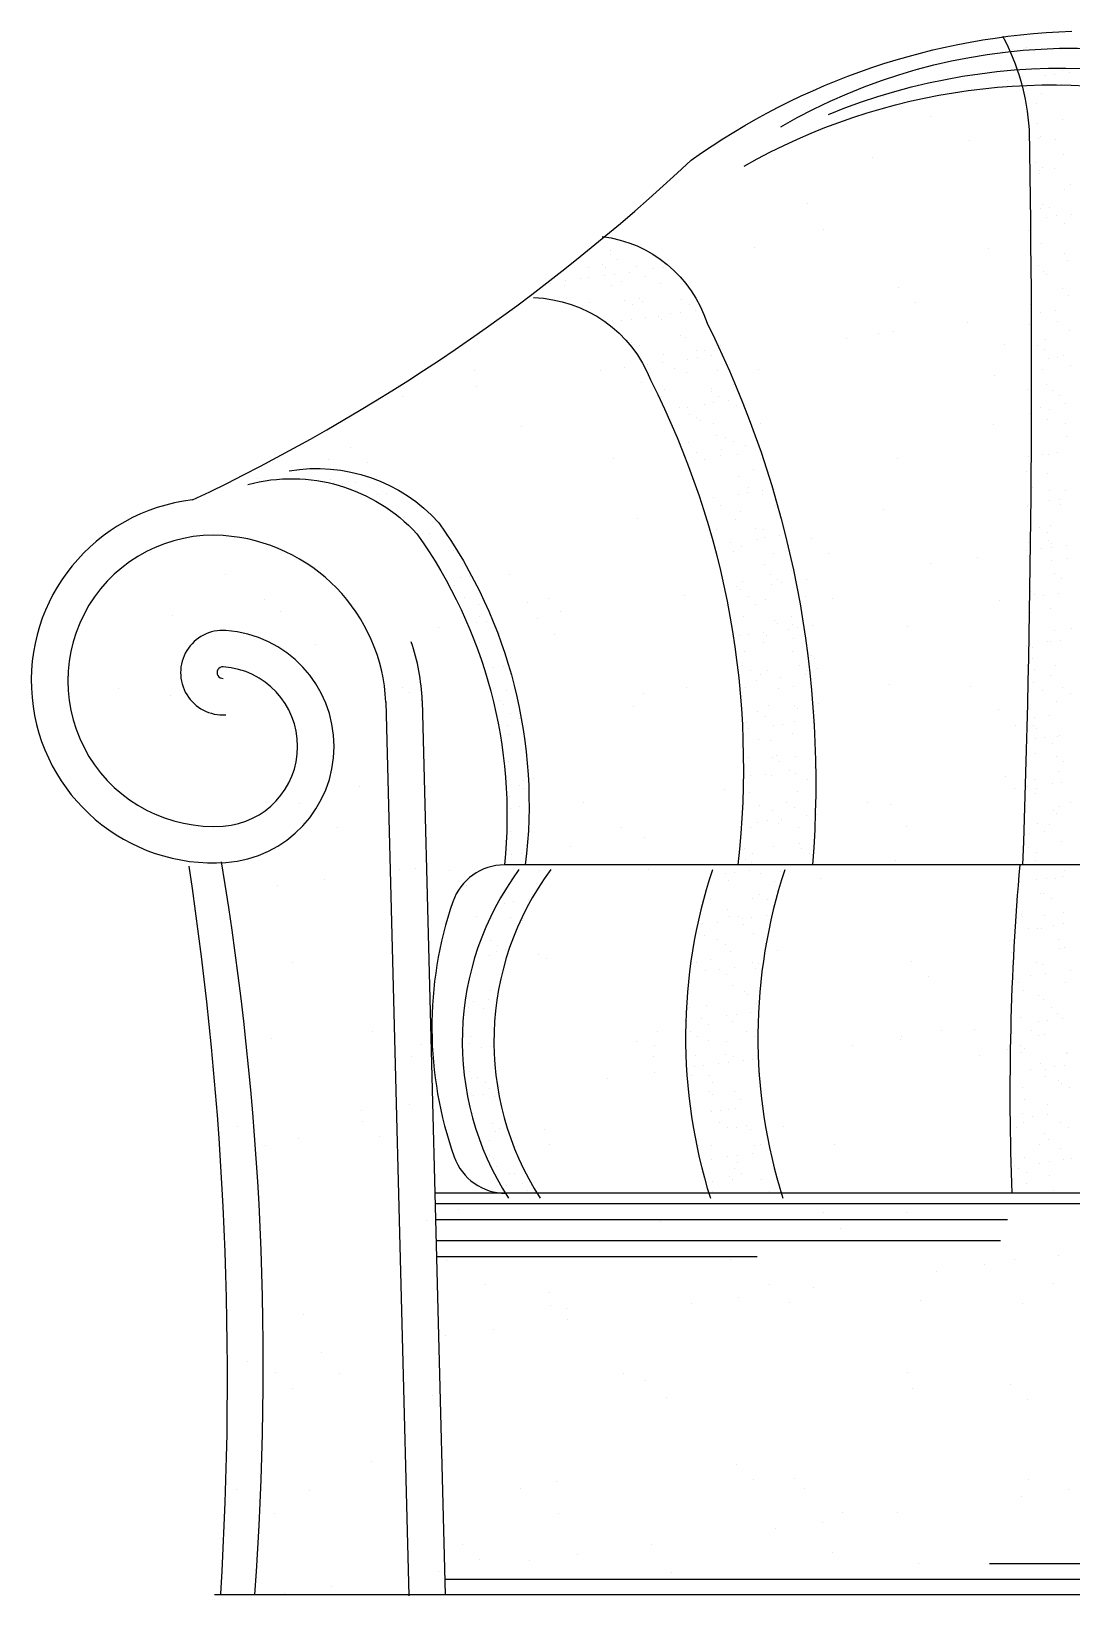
# Model space of a CAD drawing. Header units: inches. Extents: x 11 to 53.5, y 7.4 to 32.2.
# Drawn here: x 16.338 to 16.908, y 12.136 to 12.994 of the extents above; entities that cross this region are included whole.
import ezdxf

# ---------------------------------------------------------------- set-up
doc = ezdxf.new("R2010")
doc.units = ezdxf.units.IN
doc.header["$MEASUREMENT"] = 0
for name, color, linetype in [('02', 2, 'Continuous'), ('1', 1, 'Continuous'), ('4', 4, 'Continuous')]:
    doc.layers.add(name, color=color, linetype=linetype)

msp = doc.modelspace()

# ---------------------------------------------------------------- linework, layer by layer
at = {"layer": '02'}
for p, q in [((16.53227, 12.6263), (16.54488, 12.13634)), ((16.95375, 12.35106), (16.55921, 12.35106)), ((16.87304, 12.34236), (16.55959, 12.34236)), ((16.86919, 12.33076), (16.55989, 12.33076)), ((16.73572, 12.32206), (16.56011, 12.32206)), ((17.25189, 12.15389), (16.86305, 12.15389)), ((17.25166, 12.1452), (16.56466, 12.1452))]:
    msp.add_line(p, q, dxfattribs=at)
for points in [[(16.87029, 12.99104, -0.107675), (16.88478, 12.93995, -0.013302), (16.88125, 12.53686, 28.934268)], [(16.74875, 12.94137, -0.257761), (17.0558, 12.94819, -0.039015), (17.13768, 12.8906, 0.098539), (17.39085, 12.72282)], [(16.77481, 12.94811, -0.229693), (17.06871, 12.93022, -0.064087), (17.14629, 12.8663, 0.08437), (17.3462, 12.71703, -0.924929)], [(16.72856, 12.91979, -0.192562), (16.98069, 12.95408, -0.125958), (17.09855, 12.89444, -0.0076), (17.17552, 12.81799, 0.043694), (17.31934, 12.7051, 0.227242)], [(16.65083, 12.88122, -0.293051), (16.70832, 12.83372, -0.136856), (16.76608, 12.53686)], [(16.61329, 12.84771, -0.302102), (16.67742, 12.8023, -0.147435), (16.72516, 12.53686, -19.882558)], [(16.47926, 12.7528, -0.257159), (16.5613, 12.72438, -0.187954), (16.60872, 12.53686, -14.510386)], [(16.4566, 12.74536, -0.279129), (16.54922, 12.71835, -0.182059), (16.59733, 12.53686, -14.510386)], [(16.53228, 12.62595, 0.382031), (16.44319, 12.71732, 1.070619), (16.44319, 12.55814, 0.934039), (16.44319, 12.64539, 1.070619), (16.44319, 12.63906, 1.070619)], [(16.44206, 12.53847, -0.060008), (16.46029, 12.13701, -26.839465)]]:
    msp.add_lwpolyline(points, format="xyb", dxfattribs=at)
for centre, radius, start, end in [((18.3194, 12.41212), 1.44511, 175.04816, 182.1915), ((16.73226, 12.44009), 0.1581, 143.45021, 212.89016), ((16.74962, 12.44009), 0.1581, 143.45021, 212.89016), ((16.98967, 12.44248), 0.29314, 161.75937, 197.51935), ((17.02934, 12.44248), 0.29314, 161.75937, 197.51935)]:
    msp.add_arc(centre, radius, start, end, dxfattribs=at)
at = {"layer": '1'}
for p, q in [((16.88782, 12.99273), (16.88782, 12.99273)), ((16.87041, 12.98284), (16.87041, 12.98284)), ((16.87576, 12.98348), (16.87576, 12.98348)), ((16.88328, 12.98473), (16.88328, 12.98473)), ((16.90193, 12.98382), (16.90193, 12.98382)), ((16.88845, 12.97347), (16.88845, 12.97347)), ((16.9031, 12.9721), (16.9031, 12.9721)), ((16.85918, 12.97076), (16.85918, 12.97076)), ((16.87297, 12.96663), (16.87297, 12.96663)), ((16.88021, 12.96759), (16.88021, 12.96759)), ((16.89379, 12.96937), (16.89379, 12.96937)), ((16.89899, 12.97006), (16.89899, 12.97006)), ((16.90256, 12.96455), (16.90256, 12.96455)), ((16.90712, 12.97113), (16.90712, 12.97113)), ((16.80505, 12.95769), (16.80505, 12.95769)), ((16.89136, 12.95969), (16.89136, 12.95969)), ((16.7644, 12.95234), (16.7644, 12.95234)), ((16.83084, 12.94701), (16.83084, 12.94701)), ((16.88908, 12.9542), (16.88908, 12.9542)), ((16.88943, 12.94291), (16.88943, 12.94291)), ((16.90319, 12.94528), (16.90319, 12.94528)), ((16.85192, 12.93357), (16.85192, 12.93357)), ((16.88971, 12.93493), (16.88971, 12.93493)), ((16.89127, 12.93617), (16.89127, 12.93617)), ((16.89944, 12.93465), (16.89944, 12.93465)), ((16.79888, 12.92449), (16.79888, 12.92449)), ((16.88812, 12.92196), (16.88812, 12.92196)), ((16.90382, 12.92601), (16.90382, 12.92601)), ((16.88531, 12.91648), (16.88531, 12.91648)), ((16.89034, 12.91566), (16.89034, 12.91566)), ((16.89052, 12.91716), (16.89052, 12.91716)), ((16.89233, 12.91928), (16.89233, 12.91928)), ((16.89865, 12.91823), (16.89865, 12.91823)), ((16.90445, 12.90674), (16.90445, 12.90674)), ((16.90751, 12.90961), (16.90751, 12.90961)), ((16.7636, 12.8991), (16.7636, 12.8991)), ((16.89097, 12.89639), (16.89097, 12.89639)), ((16.89224, 12.89895), (16.89224, 12.89895)), ((16.89619, 12.89692), (16.89619, 12.89692)), ((16.89453, 12.8918), (16.89453, 12.8918)), ((16.89974, 12.89248), (16.89974, 12.89248)), ((16.90404, 12.88814), (16.90404, 12.88814)), ((16.90787, 12.89355), (16.90787, 12.89355)), ((16.77212, 12.88493), (16.77212, 12.88493)), ((16.88445, 12.88451), (16.88445, 12.88451)), ((16.65514, 12.87143), (16.65514, 12.87143)), ((16.6553, 12.87357), (16.6553, 12.87357)), ((16.73442, 12.87503), (16.73442, 12.87503)), ((16.86233, 12.87442), (16.86233, 12.87442)), ((16.8916, 12.87713), (16.8916, 12.87713)), ((16.90427, 12.87188), (16.90427, 12.87188)), ((16.64324, 12.86432), (16.64324, 12.86432)), ((16.65077, 12.86596), (16.65077, 12.86596)), ((16.65262, 12.86427), (16.65262, 12.86427)), ((16.65748, 12.86059), (16.65748, 12.86059)), ((16.65935, 12.86874), (16.65935, 12.86874)), ((16.66561, 12.86166), (16.66561, 12.86166)), ((16.66942, 12.86465), (16.66942, 12.86465)), ((16.67919, 12.86345), (16.67919, 12.86345)), ((16.68439, 12.86413), (16.68439, 12.86413)), ((16.89017, 12.86533), (16.89017, 12.86533)), ((16.89263, 12.86227), (16.89263, 12.86227)), ((16.89447, 12.86059), (16.89447, 12.86059)), ((16.90571, 12.86821), (16.90571, 12.86821)), ((16.62256, 12.85549), (16.62256, 12.85549)), ((16.63035, 12.85443), (16.63035, 12.85443)), ((16.63056, 12.85705), (16.63056, 12.85705)), ((16.63869, 12.85812), (16.63869, 12.85812)), ((16.64339, 12.85902), (16.64339, 12.85902)), ((16.65227, 12.8599), (16.65227, 12.8599)), ((16.65593, 12.8543), (16.65593, 12.8543)), ((16.66132, 12.8563), (16.66132, 12.8563)), ((16.67454, 12.85907), (16.67454, 12.85907)), ((16.68294, 12.85528), (16.68294, 12.85528)), ((16.81337, 12.8535), (16.81337, 12.8535)), ((16.90317, 12.85261), (16.90317, 12.85261)), ((16.63126, 12.84752), (16.63126, 12.84752)), ((16.64387, 12.84505), (16.64387, 12.84505)), ((16.66321, 12.84639), (16.66321, 12.84639)), ((16.66743, 12.8437), (16.66743, 12.8437)), ((16.67127, 12.84718), (16.67127, 12.84718)), ((16.67311, 12.84549), (16.67311, 12.84549)), ((16.69435, 12.84645), (16.69435, 12.84645)), ((16.69857, 12.84376), (16.69857, 12.84376)), ((16.82259, 12.84505), (16.82259, 12.84505)), ((16.88542, 12.8441), (16.88542, 12.8441)), ((16.90634, 12.84894), (16.90634, 12.84894)), ((16.65656, 12.83504), (16.65656, 12.83504)), ((16.66149, 12.83523), (16.66149, 12.83523)), ((16.6667, 12.83591), (16.6667, 12.83591)), ((16.67483, 12.83698), (16.67483, 12.83698)), ((16.68181, 12.83752), (16.68181, 12.83752)), ((16.68357, 12.83601), (16.68357, 12.83601)), ((16.68841, 12.83877), (16.68841, 12.83877)), ((16.69361, 12.83945), (16.69361, 12.83945)), ((16.70174, 12.84053), (16.70174, 12.84053)), ((16.88605, 12.8389), (16.88605, 12.8389)), ((16.89126, 12.83958), (16.89126, 12.83958)), ((16.89939, 12.84065), (16.89939, 12.84065)), ((16.69361, 12.82671), (16.69361, 12.82671)), ((16.69626, 12.82599), (16.69626, 12.82599)), ((16.80203, 12.82815), (16.80203, 12.82815)), ((16.8105, 12.82895), (16.8105, 12.82895)), ((16.85115, 12.8343), (16.85115, 12.8343)), ((16.88491, 12.83303), (16.88491, 12.83303)), ((16.9006, 12.83443), (16.9006, 12.83443)), ((16.90697, 12.82967), (16.90697, 12.82967)), ((16.66699, 12.82329), (16.66699, 12.82329)), ((16.67129, 12.82135), (16.67129, 12.82135)), ((16.70231, 12.81873), (16.70231, 12.81873)), ((16.70665, 12.81872), (16.70665, 12.81872)), ((16.71551, 12.82152), (16.71551, 12.82152)), ((16.78448, 12.82553), (16.78448, 12.82553)), ((16.87122, 12.8218), (16.87122, 12.8218)), ((16.88928, 12.82174), (16.88928, 12.82174)), ((16.89349, 12.81932), (16.89349, 12.81932)), ((16.89361, 12.82505), (16.89361, 12.82505)), ((16.66306, 12.80961), (16.66306, 12.80961)), ((16.67592, 12.81123), (16.67592, 12.81123)), ((16.68405, 12.8123), (16.68405, 12.8123)), ((16.6842, 12.81674), (16.6842, 12.81674)), ((16.69069, 12.80899), (16.69069, 12.80899)), ((16.69763, 12.81409), (16.69763, 12.81409)), ((16.70283, 12.81478), (16.70283, 12.81478)), ((16.71096, 12.81585), (16.71096, 12.81585)), ((16.71657, 12.81659), (16.71657, 12.81659)), ((16.89527, 12.81422), (16.89527, 12.81422)), ((16.90048, 12.81491), (16.90048, 12.81491)), ((16.90356, 12.81593), (16.90356, 12.81593)), ((16.9076, 12.8104), (16.9076, 12.8104)), ((16.58089, 12.8078), (16.58089, 12.8078)), ((16.64989, 12.80781), (16.64989, 12.80781)), ((16.67228, 12.80117), (16.67228, 12.80117)), ((16.69689, 12.80673), (16.69689, 12.80673)), ((16.71411, 12.80792), (16.71411, 12.80792)), ((16.7366, 12.80809), (16.7366, 12.80809)), ((16.86609, 12.80519), (16.86609, 12.80519)), ((16.89231, 12.80837), (16.89231, 12.80837)), ((16.54133, 12.79351), (16.54133, 12.79351)), ((16.58198, 12.79887), (16.58198, 12.79887)), ((16.68358, 12.79362), (16.68358, 12.79362)), ((16.68483, 12.79747), (16.68483, 12.79747)), ((16.71051, 12.79636), (16.71051, 12.79636)), ((16.711, 12.79781), (16.711, 12.79781)), ((16.71472, 12.79368), (16.71472, 12.79368)), ((16.72281, 12.79995), (16.72281, 12.79995)), ((16.88404, 12.7975), (16.88404, 12.7975)), ((16.89412, 12.80005), (16.89412, 12.80005)), ((16.89736, 12.7967), (16.89736, 12.7967)), ((16.90157, 12.79402), (16.90157, 12.79402)), ((16.69327, 12.78763), (16.69327, 12.78763)), ((16.69752, 12.78746), (16.69752, 12.78746)), ((16.69876, 12.78395), (16.69876, 12.78395)), ((16.70685, 12.78941), (16.70685, 12.78941)), ((16.71205, 12.7901), (16.71205, 12.7901)), ((16.72018, 12.79117), (16.72018, 12.79117)), ((16.72452, 12.78843), (16.72452, 12.78843)), ((16.88561, 12.78429), (16.88561, 12.78429)), ((16.89091, 12.78775), (16.89091, 12.78775)), ((16.89584, 12.78669), (16.89584, 12.78669)), ((16.90449, 12.78954), (16.90449, 12.78954)), ((16.60669, 12.77702), (16.60669, 12.77702)), ((16.7027, 12.78206), (16.7027, 12.78206)), ((16.70454, 12.78037), (16.70454, 12.78037)), ((16.71163, 12.77854), (16.71163, 12.77854)), ((16.73757, 12.77869), (16.73757, 12.77869)), ((16.86548, 12.77808), (16.86548, 12.77808)), ((16.89475, 12.78078), (16.89475, 12.78078)), ((16.90454, 12.77872), (16.90454, 12.77872)), ((16.69815, 12.76819), (16.69815, 12.76819)), ((16.71324, 12.77239), (16.71324, 12.77239)), ((16.71858, 12.77132), (16.71858, 12.77132)), ((16.7228, 12.76864), (16.7228, 12.76864)), ((16.7294, 12.76649), (16.7294, 12.76649)), ((16.90543, 12.77166), (16.90543, 12.77166)), ((16.50109, 12.75916), (16.50109, 12.75916)), ((16.51276, 12.76573), (16.51276, 12.76573)), ((16.6568, 12.75945), (16.6568, 12.75945)), ((16.70249, 12.76295), (16.70249, 12.76295)), ((16.70684, 12.75891), (16.70684, 12.75891)), ((16.71578, 12.76131), (16.71578, 12.76131)), ((16.71607, 12.76474), (16.71607, 12.76474)), ((16.72504, 12.76158), (16.72504, 12.76158)), ((16.73784, 12.75915), (16.73784, 12.75915)), ((16.8125, 12.75973), (16.8125, 12.75973)), ((16.88443, 12.76082), (16.88443, 12.76082)), ((16.88628, 12.75913), (16.88628, 12.75913)), ((16.892, 12.76201), (16.892, 12.76201)), ((16.89538, 12.76152), (16.89538, 12.76152)), ((16.90013, 12.76308), (16.90013, 12.76308)), ((16.52197, 12.75728), (16.52197, 12.75728)), ((16.72578, 12.74989), (16.72578, 12.74989)), ((16.73374, 12.75361), (16.73374, 12.75361)), ((16.88332, 12.75226), (16.88332, 12.75226)), ((16.89498, 12.75116), (16.89498, 12.75116)), ((16.46182, 12.74852), (16.46182, 12.74852)), ((16.50184, 12.74818), (16.50184, 12.74818)), ((16.50368, 12.74649), (16.50368, 12.74649)), ((16.50867, 12.74589), (16.50867, 12.74589)), ((16.51289, 12.7432), (16.51289, 12.7432)), ((16.51566, 12.74668), (16.51566, 12.74668)), ((16.53285, 12.74062), (16.53285, 12.74062)), ((16.54098, 12.74169), (16.54098, 12.74169)), ((16.73049, 12.74074), (16.73049, 12.74074)), ((16.73088, 12.7436), (16.73088, 12.7436)), ((16.73862, 12.74181), (16.73862, 12.74181)), ((16.74553, 12.7428), (16.74553, 12.7428)), ((16.88658, 12.74388), (16.88658, 12.74388)), ((16.89601, 12.74225), (16.89601, 12.74225)), ((16.90493, 12.74204), (16.90493, 12.74204)), ((16.52764, 12.73993), (16.52764, 12.73993)), ((16.71171, 12.73827), (16.71171, 12.73827)), ((16.71547, 12.73403), (16.71547, 12.73403)), ((16.72529, 12.74006), (16.72529, 12.74006)), ((16.73847, 12.73988), (16.73847, 12.73988)), ((16.74606, 12.73392), (16.74606, 12.73392)), ((16.80518, 12.73181), (16.80518, 12.73181)), ((16.88395, 12.73299), (16.88395, 12.73299)), ((16.89601, 12.73664), (16.89601, 12.73664)), ((16.90122, 12.73733), (16.90122, 12.73733)), ((16.90176, 12.73421), (16.90176, 12.73421)), ((16.54187, 12.72728), (16.54187, 12.72728)), ((16.67014, 12.72694), (16.67014, 12.72694)), ((16.72417, 12.72605), (16.72417, 12.72605)), ((16.72641, 12.73063), (16.72641, 12.73063)), ((16.88541, 12.7236), (16.88541, 12.7236)), ((16.5502, 12.71701), (16.5502, 12.71701)), ((16.5521, 12.71821), (16.5521, 12.71821)), ((16.55599, 12.71836), (16.55599, 12.71836)), ((16.56547, 12.71742), (16.56547, 12.71742)), ((16.71352, 12.72073), (16.71352, 12.72073)), ((16.73474, 12.72124), (16.73474, 12.72124)), ((16.73597, 12.71525), (16.73597, 12.71525)), ((16.7391, 12.72061), (16.7391, 12.72061)), ((16.73971, 12.71607), (16.73971, 12.71607)), ((16.74784, 12.71714), (16.74784, 12.71714)), ((16.76555, 12.71571), (16.76555, 12.71571)), ((16.89044, 12.72152), (16.89044, 12.72152)), ((16.89466, 12.71884), (16.89466, 12.71884)), ((16.89664, 12.72298), (16.89664, 12.72298)), ((16.56951, 12.70899), (16.56951, 12.70899)), ((16.72093, 12.71359), (16.72093, 12.71359)), ((16.72299, 12.70883), (16.72299, 12.70883)), ((16.72704, 12.71136), (16.72704, 12.71136)), ((16.74467, 12.70727), (16.74467, 12.70727)), ((16.75322, 12.71169), (16.75322, 12.71169)), ((16.75413, 12.70888), (16.75413, 12.70888)), ((16.77476, 12.70726), (16.77476, 12.70726)), ((16.88352, 12.70911), (16.88352, 12.70911)), ((16.88458, 12.71373), (16.88458, 12.71373)), ((16.89165, 12.71018), (16.89165, 12.71018)), ((16.89536, 12.71448), (16.89536, 12.71448)), ((16.89721, 12.71279), (16.89721, 12.71279)), ((16.89725, 12.71092), (16.89725, 12.71092)), ((16.90523, 12.71197), (16.90523, 12.71197)), ((16.73973, 12.70134), (16.73973, 12.70134)), ((16.75462, 12.69815), (16.75462, 12.69815)), ((16.83058, 12.70214), (16.83058, 12.70214)), ((16.8566, 12.70556), (16.8566, 12.70556)), ((16.89726, 12.70371), (16.89726, 12.70371)), ((16.90591, 12.70482), (16.90591, 12.70482)), ((16.44448, 12.69575), (16.44448, 12.69575)), ((16.57014, 12.68972), (16.57014, 12.68972)), ((16.573, 12.69412), (16.573, 12.69412)), ((16.57821, 12.6948), (16.57821, 12.6948)), ((16.60019, 12.69603), (16.60019, 12.69603)), ((16.72456, 12.68938), (16.72456, 12.68938)), ((16.72767, 12.69209), (16.72767, 12.69209)), ((16.74281, 12.6962), (16.74281, 12.6962)), ((16.74373, 12.6907), (16.74373, 12.6907)), ((16.74703, 12.69351), (16.74703, 12.69351)), ((16.74893, 12.69139), (16.74893, 12.69139)), ((16.7559, 12.69631), (16.7559, 12.69631)), ((16.75647, 12.69646), (16.75647, 12.69646)), ((16.76266, 12.6932), (16.76266, 12.6932)), ((16.88521, 12.69446), (16.88521, 12.69446)), ((16.89852, 12.69648), (16.89852, 12.69648)), ((16.90274, 12.6938), (16.90274, 12.6938)), ((16.46557, 12.68231), (16.46557, 12.68231)), ((16.57536, 12.6835), (16.57536, 12.6835)), ((16.60984, 12.68068), (16.60984, 12.68068)), ((16.62127, 12.6826), (16.62127, 12.6826)), ((16.69599, 12.68442), (16.69599, 12.68442)), ((16.7264, 12.68769), (16.7264, 12.68769)), ((16.73107, 12.68379), (16.73107, 12.68379)), ((16.74036, 12.68207), (16.74036, 12.68207)), ((16.76221, 12.68384), (16.76221, 12.68384)), ((16.77698, 12.68288), (16.77698, 12.68288)), ((16.86862, 12.68173), (16.86862, 12.68173)), ((16.8858, 12.68692), (16.8858, 12.68692)), ((16.88764, 12.68523), (16.88764, 12.68523)), ((16.89274, 12.68443), (16.89274, 12.68443)), ((16.90087, 12.6855), (16.90087, 12.6855)), ((16.41517, 12.67354), (16.41517, 12.67354)), ((16.4748, 12.67581), (16.4748, 12.67581)), ((16.58283, 12.67971), (16.58283, 12.67971)), ((16.58382, 12.67305), (16.58382, 12.67305)), ((16.61524, 12.67182), (16.61524, 12.67182)), ((16.62808, 12.67548), (16.62808, 12.67548)), ((16.7283, 12.67282), (16.7283, 12.67282)), ((16.7351, 12.67972), (16.7351, 12.67972)), ((16.75448, 12.67315), (16.75448, 12.67315)), ((16.88584, 12.67519), (16.88584, 12.67519)), ((16.89634, 12.67726), (16.89634, 12.67726)), ((16.5614, 12.6667), (16.5614, 12.6667)), ((16.58222, 12.66944), (16.58222, 12.66944)), ((16.58743, 12.67013), (16.58743, 12.67013)), ((16.59436, 12.66339), (16.59436, 12.66339)), ((16.62446, 12.66338), (16.62446, 12.66338)), ((16.73124, 12.66317), (16.73124, 12.66317)), ((16.73937, 12.66424), (16.73937, 12.66424)), ((16.74506, 12.67059), (16.74506, 12.67059)), ((16.7469, 12.66891), (16.7469, 12.66891)), ((16.75295, 12.66603), (16.75295, 12.66603)), ((16.75511, 12.66847), (16.75511, 12.66847)), ((16.75815, 12.66671), (16.75815, 12.66671)), ((16.76628, 12.66778), (16.76628, 12.66778)), ((16.81826, 12.6674), (16.81826, 12.6674)), ((16.89852, 12.66517), (16.89852, 12.66517)), ((16.90814, 12.66645), (16.90814, 12.66645)), ((16.49349, 12.65776), (16.49349, 12.65776)), ((16.58344, 12.65846), (16.58344, 12.65846)), ((16.72603, 12.66248), (16.72603, 12.66248)), ((16.73915, 12.65874), (16.73915, 12.65874)), ((16.74099, 12.66281), (16.74099, 12.66281)), ((16.7556, 12.66093), (16.7556, 12.66093)), ((16.88317, 12.65728), (16.88317, 12.65728)), ((16.88647, 12.65592), (16.88647, 12.65592)), ((16.89485, 12.65903), (16.89485, 12.65903)), ((16.89676, 12.65907), (16.89676, 12.65907)), ((16.90196, 12.65975), (16.90196, 12.65975)), ((16.59758, 12.65152), (16.59758, 12.65152)), ((16.72782, 12.64606), (16.72782, 12.64606)), ((16.72893, 12.65355), (16.72893, 12.65355)), ((16.75511, 12.65389), (16.75511, 12.65389)), ((16.75897, 12.64612), (16.75897, 12.64612)), ((16.76555, 12.65181), (16.76555, 12.65181)), ((16.7674, 12.65012), (16.7674, 12.65012)), ((16.88353, 12.64634), (16.88353, 12.64634)), ((16.88678, 12.6497), (16.88678, 12.6497)), ((16.3589, 12.64004), (16.3589, 12.64004)), ((16.59144, 12.64476), (16.59144, 12.64476)), ((16.59665, 12.64545), (16.59665, 12.64545)), ((16.73204, 12.64337), (16.73204, 12.64337)), ((16.73525, 12.6378), (16.73525, 12.6378)), ((16.73734, 12.64135), (16.73734, 12.64135)), ((16.74162, 12.64354), (16.74162, 12.64354)), ((16.74859, 12.63956), (16.74859, 12.63956)), ((16.76217, 12.64135), (16.76217, 12.64135)), ((16.76318, 12.64343), (16.76318, 12.64343)), ((16.76863, 12.64451), (16.76863, 12.64451)), ((16.88775, 12.64366), (16.88775, 12.64366)), ((16.89673, 12.64058), (16.89673, 12.64058)), ((16.89915, 12.64591), (16.89915, 12.64591)), ((16.38576, 12.63367), (16.38576, 12.63367)), ((16.4145, 12.62955), (16.4145, 12.62955)), ((16.54147, 12.63396), (16.54147, 12.63396)), ((16.54538, 12.63122), (16.54538, 12.63122)), ((16.59151, 12.63342), (16.59151, 12.63342)), ((16.59821, 12.63225), (16.59821, 12.63225)), ((16.67329, 12.6306), (16.67329, 12.6306)), ((16.69718, 12.63424), (16.69718, 12.63424)), ((16.72956, 12.63428), (16.72956, 12.63428)), ((16.74722, 12.6337), (16.74722, 12.6337)), ((16.75574, 12.63462), (16.75574, 12.63462)), ((16.80833, 12.63547), (16.80833, 12.63547)), ((16.85289, 12.63452), (16.85289, 12.63452)), ((16.88426, 12.63153), (16.88426, 12.63153)), ((16.8871, 12.63665), (16.8871, 12.63665)), ((16.89239, 12.6326), (16.89239, 12.6326)), ((16.90293, 12.63399), (16.90293, 12.63399)), ((16.90727, 12.63092), (16.90727, 12.63092)), ((16.55226, 12.62681), (16.56488, 12.13686)), ((16.59475, 12.62671), (16.59475, 12.62671)), ((16.59659, 12.62502), (16.59659, 12.62502)), ((16.66795, 12.62352), (16.66795, 12.62352)), ((16.7359, 12.62102), (16.7359, 12.62102)), ((16.74225, 12.62427), (16.74225, 12.62427)), ((16.75599, 12.62426), (16.75599, 12.62426)), ((16.75783, 12.62257), (16.75783, 12.62257)), ((16.76704, 12.62108), (16.76704, 12.62108)), ((16.76926, 12.62524), (16.76926, 12.62524)), ((16.86803, 12.6218), (16.86803, 12.6218)), ((16.89978, 12.62664), (16.89978, 12.62664)), ((16.59884, 12.61298), (16.59884, 12.61298)), ((16.60066, 12.62009), (16.60066, 12.62009)), ((16.60529, 12.61705), (16.60529, 12.61705)), ((16.73019, 12.61502), (16.73019, 12.61502)), ((16.74012, 12.61833), (16.74012, 12.61833)), ((16.74447, 12.61313), (16.74447, 12.61313)), ((16.74968, 12.61381), (16.74968, 12.61381)), ((16.75637, 12.61535), (16.75637, 12.61535)), ((16.76653, 12.61459), (16.76653, 12.61459)), ((16.87724, 12.61335), (16.87724, 12.61335)), ((16.88717, 12.61302), (16.88717, 12.61302)), ((16.88773, 12.61738), (16.88773, 12.61738)), ((16.89582, 12.61862), (16.89582, 12.61862)), ((16.59959, 12.60838), (16.59959, 12.60838)), ((16.73089, 12.61134), (16.73089, 12.61134)), ((16.73647, 12.60582), (16.73647, 12.60582)), ((16.74288, 12.605), (16.74288, 12.605)), ((16.7553, 12.60866), (16.7553, 12.60866)), ((16.88828, 12.60617), (16.88828, 12.60617)), ((16.88901, 12.61133), (16.88901, 12.61133)), ((16.89348, 12.60685), (16.89348, 12.60685)), ((16.89771, 12.60336), (16.89771, 12.60336)), ((16.90041, 12.60737), (16.90041, 12.60737)), ((16.90161, 12.60792), (16.90161, 12.60792)), ((16.73082, 12.59575), (16.73082, 12.59575)), ((16.74398, 12.59598), (16.74398, 12.59598)), ((16.74642, 12.5967), (16.74642, 12.5967)), ((16.757, 12.59608), (16.757, 12.59608)), ((16.88836, 12.59812), (16.88836, 12.59812)), ((16.89968, 12.59626), (16.89968, 12.59626)), ((16.59947, 12.59371), (16.59947, 12.59371)), ((16.74011, 12.58666), (16.74011, 12.58666)), ((16.74387, 12.58601), (16.74387, 12.58601)), ((16.74819, 12.59329), (16.74819, 12.59329)), ((16.75369, 12.58845), (16.75369, 12.58845)), ((16.75697, 12.58704), (16.75697, 12.58704)), ((16.76703, 12.5902), (16.76703, 12.5902)), ((16.90104, 12.5881), (16.90104, 12.5881)), ((16.9039, 12.59358), (16.9039, 12.59358)), ((16.47795, 12.57947), (16.47795, 12.57947)), ((16.51765, 12.57963), (16.51765, 12.57963)), ((16.60568, 12.58037), (16.60568, 12.58037)), ((16.60753, 12.57868), (16.60753, 12.57868)), ((16.60767, 12.58334), (16.60767, 12.58334)), ((16.61299, 12.58434), (16.61299, 12.58434)), ((16.71772, 12.57792), (16.71772, 12.57792)), ((16.73198, 12.58559), (16.73198, 12.58559)), ((16.76337, 12.58362), (16.76337, 12.58362)), ((16.87177, 12.58539), (16.87177, 12.58539)), ((16.87668, 12.57875), (16.87668, 12.57875)), ((16.88392, 12.5797), (16.88392, 12.5797)), ((16.88794, 12.58385), (16.88794, 12.58385)), ((16.88899, 12.57885), (16.88899, 12.57885)), ((16.8975, 12.58149), (16.8975, 12.58149)), ((16.9027, 12.58218), (16.9027, 12.58218)), ((16.48486, 12.57054), (16.48486, 12.57054)), ((16.6001, 12.57445), (16.6001, 12.57445)), ((16.60552, 12.56894), (16.60552, 12.56894)), ((16.64057, 12.57082), (16.64057, 12.57082)), ((16.72694, 12.56947), (16.72694, 12.56947)), ((16.73145, 12.57648), (16.73145, 12.57648)), ((16.73686, 12.56914), (16.73686, 12.56914)), ((16.75205, 12.57094), (16.75205, 12.57094)), ((16.75763, 12.57681), (16.75763, 12.57681)), ((16.79628, 12.57111), (16.79628, 12.57111)), ((16.80876, 12.56981), (16.80876, 12.56981)), ((16.88814, 12.5758), (16.88814, 12.5758)), ((16.90167, 12.56883), (16.90167, 12.56883)), ((16.90776, 12.57122), (16.90776, 12.57122)), ((16.60056, 12.56797), (16.60056, 12.56797)), ((16.73599, 12.56023), (16.73599, 12.56023)), ((16.7412, 12.56091), (16.7412, 12.56091)), ((16.74414, 12.56646), (16.74414, 12.56646)), ((16.74933, 12.56198), (16.74933, 12.56198)), ((16.75627, 12.56825), (16.75627, 12.56825)), ((16.76291, 12.56377), (16.76291, 12.56377)), ((16.76812, 12.56446), (16.76812, 12.56446)), ((16.8981, 12.56668), (16.8981, 12.56668)), ((16.89994, 12.56499), (16.89994, 12.56499)), ((16.50595, 12.55711), (16.50595, 12.55711)), ((16.60073, 12.55518), (16.60073, 12.55518)), ((16.66165, 12.55739), (16.66165, 12.55739)), ((16.67418, 12.55209), (16.67418, 12.55209)), ((16.73208, 12.55721), (16.73208, 12.55721)), ((16.7474, 12.55948), (16.7474, 12.55948)), ((16.75826, 12.55755), (16.75826, 12.55755)), ((16.81736, 12.55768), (16.81736, 12.55768)), ((16.88501, 12.55395), (16.88501, 12.55395)), ((16.88962, 12.55958), (16.88962, 12.55958)), ((16.89314, 12.55502), (16.89314, 12.55502)), ((16.89602, 12.55881), (16.89602, 12.55881)), ((16.60666, 12.54315), (16.60666, 12.54315)), ((16.63353, 12.54674), (16.63353, 12.54674)), ((16.72899, 12.54584), (16.72899, 12.54584)), ((16.7332, 12.54315), (16.7332, 12.54315)), ((16.74477, 12.5472), (16.74477, 12.5472)), ((16.7592, 12.54867), (16.7592, 12.54867)), ((16.76013, 12.5459), (16.76013, 12.5459)), ((16.76435, 12.54321), (16.76435, 12.54321)), ((16.88469, 12.54612), (16.88469, 12.54612)), ((16.88891, 12.54344), (16.88891, 12.54344)), ((16.9023, 12.54957), (16.9023, 12.54957)), ((16.54853, 12.53488), (16.54853, 12.53488)), ((17.21897, 12.53686), (16.59736, 12.53686)), ((16.6014, 12.54251), (16.6014, 12.54251)), ((16.72914, 12.53989), (16.72914, 12.53989)), ((16.73271, 12.53794), (16.73271, 12.53794)), ((16.75855, 12.53731), (16.75855, 12.53731)), ((16.81148, 12.53913), (16.81148, 12.53913)), ((16.88853, 12.53912), (16.88853, 12.53912)), ((16.49894, 12.52902), (16.49894, 12.52902)), ((16.53959, 12.53437), (16.53959, 12.53437)), ((16.56741, 12.53403), (16.56741, 12.53403)), ((16.61488, 12.52653), (16.61488, 12.52653)), ((16.61661, 12.53403), (16.61661, 12.53403)), ((16.67644, 12.53426), (16.67644, 12.53426)), ((16.71829, 12.53201), (16.71829, 12.53201)), ((16.71982, 12.52805), (16.71982, 12.52805)), ((16.7235, 12.53269), (16.7235, 12.53269)), ((16.73163, 12.53376), (16.73163, 12.53376)), ((16.73784, 12.53192), (16.73784, 12.53192)), ((16.7454, 12.52793), (16.7454, 12.52793)), ((16.74839, 12.53348), (16.74839, 12.53348)), ((16.77044, 12.52961), (16.77044, 12.52961)), ((16.88902, 12.52859), (16.88902, 12.52859)), ((16.89423, 12.52928), (16.89423, 12.52928)), ((16.89908, 12.52946), (16.89908, 12.52946)), ((16.90293, 12.5303), (16.90293, 12.5303)), ((16.90409, 12.53377), (16.90409, 12.53377)), ((16.47291, 12.52559), (16.47291, 12.52559)), ((16.57663, 12.52559), (16.57663, 12.52559)), ((16.61062, 12.51783), (16.61062, 12.51783)), ((16.6125, 12.52057), (16.6125, 12.52057)), ((16.71014, 12.51806), (16.71014, 12.51806)), ((16.73334, 12.51868), (16.73334, 12.51868)), ((16.73706, 12.5208), (16.73706, 12.5208)), ((16.74128, 12.51811), (16.74128, 12.51811)), ((16.89088, 12.52104), (16.89088, 12.52104)), ((16.89277, 12.52108), (16.89277, 12.52108)), ((16.89699, 12.5184), (16.89699, 12.5184)), ((16.58185, 12.50875), (16.58185, 12.50875)), ((16.5971, 12.51559), (16.5971, 12.51559)), ((16.60199, 12.51664), (16.60199, 12.51664)), ((16.71957, 12.51233), (16.71957, 12.51233)), ((16.72045, 12.50878), (16.72045, 12.50878)), ((16.74085, 12.50908), (16.74085, 12.50908)), ((16.88081, 12.50988), (16.88081, 12.50988)), ((16.89327, 12.50932), (16.89327, 12.50932)), ((16.90356, 12.51103), (16.90356, 12.51103)), ((16.60075, 12.50816), (16.60075, 12.50816)), ((16.60705, 12.50647), (16.60705, 12.50647)), ((16.7058, 12.50447), (16.7058, 12.50447)), ((16.71393, 12.50554), (16.71393, 12.50554)), ((16.72532, 12.50838), (16.72532, 12.50838)), ((16.72751, 12.50733), (16.72751, 12.50733)), ((16.72827, 12.50436), (16.72827, 12.50436)), ((16.73272, 12.50801), (16.73272, 12.50801)), ((16.88103, 12.50867), (16.88103, 12.50867)), ((16.88466, 12.50213), (16.88466, 12.50213)), ((16.88951, 12.50191), (16.88951, 12.50191)), ((16.89151, 12.50178), (16.89151, 12.50178)), ((16.89824, 12.50391), (16.89824, 12.50391)), ((16.90345, 12.5046), (16.90345, 12.5046)), ((16.58943, 12.49548), (16.58943, 12.49548)), ((16.59365, 12.49279), (16.59365, 12.49279)), ((16.60262, 12.49737), (16.60262, 12.49737)), ((16.70696, 12.49843), (16.70696, 12.49843)), ((16.714, 12.4957), (16.714, 12.4957)), ((16.71822, 12.49302), (16.71822, 12.49302)), ((16.73397, 12.49941), (16.73397, 12.49941)), ((16.74007, 12.49355), (16.74007, 12.49355)), ((16.90085, 12.49604), (16.90085, 12.49604)), ((16.90419, 12.49176), (16.90419, 12.49176)), ((16.4811, 12.48313), (16.4811, 12.48313)), ((16.58913, 12.48702), (16.58913, 12.48702)), ((16.59293, 12.48961), (16.59293, 12.48961)), ((16.59813, 12.49029), (16.59813, 12.49029)), ((16.61614, 12.488), (16.61614, 12.488)), ((16.62013, 12.48573), (16.62013, 12.48573)), ((16.70226, 12.48329), (16.70226, 12.48329)), ((16.71001, 12.48478), (16.71001, 12.48478)), ((16.72108, 12.48951), (16.72108, 12.48951)), ((16.7334, 12.48334), (16.7334, 12.48334)), ((16.74702, 12.48967), (16.74702, 12.48967)), ((16.8202, 12.48401), (16.8202, 12.48401)), ((16.87492, 12.48905), (16.87492, 12.48905)), ((16.8891, 12.48363), (16.8891, 12.48363)), ((16.90131, 12.4911), (16.90131, 12.4911)), ((16.59748, 12.47892), (16.59748, 12.47892)), ((16.70759, 12.47917), (16.70759, 12.47917)), ((16.71502, 12.47979), (16.71502, 12.47979)), ((16.71871, 12.4768), (16.71871, 12.4768)), ((16.72315, 12.48086), (16.72315, 12.48086)), ((16.7346, 12.48014), (16.7346, 12.48014)), ((16.73673, 12.48265), (16.73673, 12.48265)), ((16.82942, 12.47556), (16.82942, 12.47556)), ((16.88575, 12.47638), (16.88575, 12.47638)), ((16.89214, 12.48251), (16.89214, 12.48251)), ((16.89388, 12.47745), (16.89388, 12.47745)), ((16.90746, 12.47924), (16.90746, 12.47924)), ((16.58976, 12.46776), (16.58976, 12.46776)), ((16.72207, 12.47066), (16.72207, 12.47066)), ((16.72866, 12.46768), (16.72866, 12.46768)), ((16.7305, 12.46599), (16.7305, 12.46599)), ((16.87924, 12.47261), (16.87924, 12.47261)), ((16.882, 12.46826), (16.882, 12.46826)), ((16.90482, 12.47249), (16.90482, 12.47249)), ((16.5777, 12.4585), (16.5777, 12.4585)), ((16.58043, 12.46207), (16.58043, 12.46207)), ((16.58577, 12.45802), (16.58577, 12.45802)), ((16.58856, 12.46314), (16.58856, 12.46314)), ((16.6986, 12.45891), (16.6986, 12.45891)), ((16.70822, 12.4599), (16.70822, 12.4599)), ((16.73523, 12.46087), (16.73523, 12.46087)), ((16.8899, 12.46523), (16.8899, 12.46523)), ((16.89277, 12.46324), (16.89277, 12.46324)), ((16.89718, 12.45859), (16.89718, 12.45859)), ((16.69732, 12.45157), (16.69732, 12.45157)), ((16.70545, 12.45264), (16.70545, 12.45264)), ((16.70914, 12.44925), (16.70914, 12.44925)), ((16.71904, 12.45443), (16.71904, 12.45443)), ((16.72234, 12.45098), (16.72234, 12.45098)), ((16.72424, 12.45511), (16.72424, 12.45511)), ((16.73237, 12.45618), (16.73237, 12.45618)), ((16.87987, 12.45335), (16.87987, 12.45335)), ((16.88976, 12.45101), (16.88976, 12.45101)), ((16.89497, 12.4517), (16.89497, 12.4517)), ((16.90044, 12.45557), (16.90044, 12.45557)), ((16.9031, 12.45277), (16.9031, 12.45277)), ((16.46982, 12.44184), (16.46982, 12.44184)), ((16.52524, 12.44534), (16.52524, 12.44534)), ((16.57866, 12.44265), (16.57866, 12.44265)), ((16.59039, 12.44849), (16.59039, 12.44849)), ((16.68095, 12.44562), (16.68095, 12.44562)), ((16.69901, 12.44556), (16.69901, 12.44556)), ((16.70323, 12.44288), (16.70323, 12.44288)), ((16.70885, 12.44063), (16.70885, 12.44063)), ((16.73015, 12.44562), (16.73015, 12.44562)), ((16.73437, 12.44293), (16.73437, 12.44293)), ((16.81422, 12.44107), (16.81422, 12.44107)), ((16.81463, 12.44279), (16.81463, 12.44279)), ((16.83666, 12.4459), (16.83666, 12.4459)), ((16.85486, 12.44642), (16.85486, 12.44642)), ((16.88586, 12.4459), (16.88586, 12.4459)), ((16.89008, 12.44322), (16.89008, 12.44322)), ((16.8934, 12.44397), (16.8934, 12.44397)), ((16.54633, 12.4319), (16.54633, 12.4319)), ((16.55168, 12.43853), (16.55168, 12.43853)), ((16.57833, 12.43923), (16.57833, 12.43923)), ((16.58445, 12.43671), (16.58445, 12.43671)), ((16.58965, 12.4374), (16.58965, 12.4374)), ((16.6699, 12.44012), (16.6699, 12.44012)), ((16.67911, 12.43168), (16.67911, 12.43168)), ((16.67958, 12.43792), (16.67958, 12.43792)), ((16.70204, 12.43219), (16.70204, 12.43219)), ((16.71841, 12.43321), (16.71841, 12.43321)), ((16.7191, 12.44012), (16.7191, 12.44012)), ((16.72297, 12.43171), (16.72297, 12.43171)), ((16.78819, 12.43764), (16.78819, 12.43764)), ((16.85774, 12.43247), (16.85774, 12.43247)), ((16.87292, 12.4357), (16.87292, 12.4357)), ((16.88033, 12.43767), (16.88033, 12.43767)), ((16.8805, 12.43408), (16.8805, 12.43408)), ((16.88218, 12.43598), (16.88218, 12.43598)), ((16.90526, 12.43354), (16.90526, 12.43354)), ((16.90608, 12.43396), (16.90608, 12.43396)), ((16.57835, 12.4238), (16.57835, 12.4238)), ((16.59102, 12.42922), (16.59102, 12.42922)), ((16.67963, 12.42335), (16.67963, 12.42335)), ((16.70134, 12.42621), (16.70134, 12.42621)), ((16.70654, 12.42689), (16.70654, 12.42689)), ((16.71467, 12.42796), (16.71467, 12.42796)), ((16.72028, 12.4287), (16.72028, 12.4287)), ((16.72826, 12.42975), (16.72826, 12.42975)), ((16.73346, 12.43044), (16.73346, 12.43044)), ((16.8854, 12.42455), (16.8854, 12.42455)), ((16.89088, 12.42801), (16.89088, 12.42801)), ((16.89403, 12.4247), (16.89403, 12.4247)), ((16.89898, 12.42634), (16.89898, 12.42634)), ((16.90419, 12.42702), (16.90419, 12.42702)), ((16.57896, 12.41997), (16.57896, 12.41997)), ((16.58252, 12.4203), (16.58252, 12.4203)), ((16.58674, 12.41761), (16.58674, 12.41761)), ((16.6536, 12.41992), (16.6536, 12.41992)), ((16.69958, 12.42169), (16.69958, 12.42169)), ((16.70948, 12.42136), (16.70948, 12.42136)), ((16.7113, 12.41784), (16.7113, 12.41784)), ((16.73649, 12.42233), (16.73649, 12.42233)), ((16.88113, 12.41481), (16.88113, 12.41481)), ((16.89393, 12.42086), (16.89393, 12.42086)), ((16.90083, 12.41889), (16.90083, 12.41889)), ((16.90267, 12.4172), (16.90267, 12.4172)), ((16.90671, 12.41469), (16.90671, 12.41469)), ((16.58009, 12.41024), (16.58009, 12.41024)), ((16.58569, 12.41098), (16.58569, 12.41098)), ((16.5889, 12.41414), (16.5889, 12.41414)), ((16.59165, 12.40995), (16.59165, 12.40995)), ((16.59367, 12.41203), (16.59367, 12.41203)), ((16.70953, 12.41257), (16.70953, 12.41257)), ((16.71137, 12.41088), (16.71137, 12.41088)), ((16.7236, 12.41244), (16.7236, 12.41244)), ((16.72648, 12.40816), (16.72648, 12.40816)), ((16.88219, 12.40845), (16.88219, 12.40845)), ((16.51901, 12.4022), (16.51901, 12.4022)), ((16.54504, 12.40563), (16.54504, 12.40563)), ((16.57959, 12.4007), (16.57959, 12.4007)), ((16.71011, 12.40209), (16.71011, 12.40209)), ((16.71056, 12.40153), (16.71056, 12.40153)), ((16.71576, 12.40222), (16.71576, 12.40222)), ((16.72007, 12.40291), (16.72007, 12.40291)), ((16.72389, 12.40329), (16.72389, 12.40329)), ((16.73748, 12.40507), (16.73748, 12.40507)), ((16.88131, 12.40045), (16.88131, 12.40045)), ((16.88649, 12.3988), (16.88649, 12.3988)), ((16.89462, 12.39987), (16.89462, 12.39987)), ((16.89466, 12.40543), (16.89466, 12.40543)), ((16.4511, 12.39326), (16.4511, 12.39326)), ((16.51959, 12.39624), (16.51959, 12.39624)), ((16.5906, 12.39525), (16.5906, 12.39525)), ((16.59228, 12.39068), (16.59228, 12.39068)), ((16.59481, 12.39257), (16.59481, 12.39257)), ((16.61929, 12.39166), (16.61929, 12.39166)), ((16.71516, 12.39548), (16.71516, 12.39548)), ((16.71938, 12.39279), (16.71938, 12.39279)), ((16.72423, 12.39317), (16.72423, 12.39317)), ((16.73003, 12.39379), (16.73003, 12.39379)), ((16.73187, 12.3921), (16.73187, 12.3921)), ((16.75017, 12.39332), (16.75017, 12.39332)), ((16.87807, 12.39271), (16.87807, 12.39271)), ((16.88176, 12.39554), (16.88176, 12.39554)), ((16.89311, 12.38964), (16.89311, 12.38964)), ((16.90201, 12.39582), (16.90201, 12.39582)), ((16.90623, 12.39313), (16.90623, 12.39313)), ((16.46653, 12.38326), (16.46653, 12.38326)), ((16.48425, 12.38679), (16.48425, 12.38679)), ((16.52881, 12.3878), (16.52881, 12.3878)), ((16.58931, 12.38557), (16.58931, 12.38557)), ((16.62223, 12.38355), (16.62223, 12.38355)), ((16.70342, 12.38307), (16.70342, 12.38307)), ((16.71074, 12.38282), (16.71074, 12.38282)), ((16.73456, 12.38312), (16.73456, 12.38312)), ((16.73775, 12.3838), (16.73775, 12.3838)), ((16.77794, 12.38383), (16.77794, 12.38383)), ((16.89027, 12.38341), (16.89027, 12.38341)), ((16.89528, 12.38617), (16.89528, 12.38617)), ((16.90181, 12.38167), (16.90181, 12.38167)), ((16.58929, 12.37746), (16.58929, 12.37746)), ((16.59113, 12.37577), (16.59113, 12.37577)), ((16.71051, 12.37535), (16.71051, 12.37535)), ((16.71978, 12.37685), (16.71978, 12.37685)), ((16.72486, 12.37391), (16.72486, 12.37391)), ((16.72498, 12.37754), (16.72498, 12.37754)), ((16.73311, 12.37861), (16.73311, 12.37861)), ((16.87692, 12.37165), (16.87692, 12.37165)), ((16.88239, 12.37627), (16.88239, 12.37627)), ((16.89051, 12.37344), (16.89051, 12.37344)), ((16.89571, 12.37412), (16.89571, 12.37412)), ((16.90384, 12.37519), (16.90384, 12.37519)), ((16.90797, 12.37615), (16.90797, 12.37615)), ((16.59291, 12.37141), (16.59291, 12.37141)), ((16.59983, 12.3678), (16.59983, 12.3678)), ((16.60289, 12.36753), (16.60289, 12.36753)), ((16.71137, 12.36356), (16.71137, 12.36356)), ((16.72046, 12.36623), (16.72046, 12.36623)), ((16.72231, 12.36454), (16.72231, 12.36454)), ((16.72324, 12.37044), (16.72324, 12.37044)), ((16.72746, 12.36775), (16.72746, 12.36775)), ((16.73838, 12.36453), (16.73838, 12.36453)), ((16.87895, 12.37072), (16.87895, 12.37072)), ((16.88316, 12.36804), (16.88316, 12.36804)), ((16.89591, 12.3669), (16.89591, 12.3669)), ((17.25711, 12.35686), (16.55921, 12.35686)), ((16.59853, 12.36089), (16.59853, 12.36089)), ((16.60703, 12.36249), (16.60703, 12.36249)), ((16.60978, 12.35868), (16.60978, 12.35868)), ((16.61163, 12.35699), (16.61163, 12.35699)), ((16.7115, 12.35803), (16.7115, 12.35803)), ((16.74264, 12.35808), (16.74264, 12.35808)), ((16.88354, 12.36208), (16.88354, 12.36208)), ((16.89834, 12.35836), (16.89834, 12.35836)), ((16.5723, 12.34794), (16.5723, 12.34794)), ((16.77238, 12.34622), (16.77238, 12.34622)), ((16.81778, 12.34645), (16.81778, 12.34645)), ((16.55483, 12.34219), (16.55483, 12.34219)), ((16.68273, 12.34158), (16.68273, 12.34158)), ((16.78159, 12.33777), (16.78159, 12.33777)), ((16.56563, 12.32013), (16.56563, 12.32013)), ((16.72133, 12.32041), (16.72133, 12.32041)), ((16.87704, 12.3207), (16.87704, 12.3207)), ((16.90096, 12.32303), (16.90096, 12.32303)), ((16.83429, 12.31425), (16.83429, 12.31425)), ((16.86032, 12.31768), (16.86032, 12.31768)), ((16.58671, 12.3067), (16.58671, 12.3067)), ((16.74242, 12.30698), (16.74242, 12.30698)), ((16.76638, 12.30531), (16.76638, 12.30531)), ((16.89812, 12.30726), (16.89812, 12.30726)), ((16.62207, 12.30233), (16.62207, 12.30233)), ((16.62244, 12.29531), (16.62244, 12.29531)), ((16.6997, 12.29653), (16.6997, 12.29653)), ((16.72573, 12.29996), (16.72573, 12.29996)), ((16.75332, 12.29698), (16.75332, 12.29698)), ((16.82509, 12.29791), (16.82509, 12.29791)), ((16.88122, 12.29637), (16.88122, 12.29637)), ((16.48739, 12.29045), (16.48739, 12.29045)), ((16.63129, 12.29389), (16.63129, 12.29389)), ((16.63179, 12.28759), (16.63179, 12.28759)), ((16.56511, 12.27882), (16.56511, 12.27882)), ((16.59114, 12.28224), (16.59114, 12.28224)), ((16.4972, 12.26987), (16.4972, 12.26987)), ((16.45655, 12.26452), (16.45655, 12.26452)), ((16.47176, 12.25845), (16.47176, 12.25845)), ((16.50691, 12.25806), (16.50691, 12.25806)), ((16.66262, 12.25834), (16.66262, 12.25834)), ((16.67479, 12.25403), (16.67479, 12.25403)), ((16.81832, 12.25862), (16.81832, 12.25862)), ((16.87486, 12.25231), (16.87486, 12.25231)), ((16.48098, 12.25001), (16.48098, 12.25001)), ((16.55798, 12.24585), (16.55798, 12.24585)), ((16.68588, 12.24524), (16.68588, 12.24524)), ((16.82093, 12.2501), (16.82093, 12.2501)), ((16.88407, 12.24387), (16.88407, 12.24387)), ((16.52448, 12.21015), (16.52448, 12.21015)), ((16.72455, 12.20843), (16.72455, 12.20843)), ((16.75647, 12.20064), (16.75647, 12.20064)), ((16.4503, 12.19464), (16.4503, 12.19464)), ((16.49054, 12.19411), (16.49054, 12.19411)), ((16.60601, 12.19493), (16.60601, 12.19493)), ((16.62559, 12.19897), (16.62559, 12.19897)), ((16.73377, 12.19998), (16.73377, 12.19998)), ((16.76171, 12.19521), (16.76171, 12.19521)), ((16.88437, 12.20003), (16.88437, 12.20003)), ((16.90641, 12.19429), (16.90641, 12.19429)), ((16.88039, 12.19087), (16.88039, 12.19087)), ((16.47138, 12.18121), (16.47138, 12.18121)), ((16.62709, 12.18149), (16.62709, 12.18149)), ((16.77183, 12.17657), (16.77183, 12.17657)), ((16.7828, 12.18178), (16.7828, 12.18178)), ((16.81248, 12.18192), (16.81248, 12.18192)), ((16.7458, 12.17315), (16.7458, 12.17315)), ((16.57425, 12.16454), (16.57425, 12.16454)), ((16.63724, 12.15885), (16.63724, 12.15885)), ((16.67789, 12.16421), (16.67789, 12.16421)), ((16.77727, 12.16012), (16.77727, 12.16012)), ((16.56113, 12.14951), (16.56113, 12.14951)), ((16.58346, 12.1561), (16.58346, 12.1561)), ((16.61121, 12.15543), (16.61121, 12.15543)), ((16.68903, 12.1489), (16.68903, 12.1489)), ((16.82408, 12.15376), (16.82408, 12.15376)), ((16.50265, 12.14113), (16.50265, 12.14113)), ((16.5433, 12.14649), (16.5433, 12.14649)), ((16.47662, 12.13771), (16.47662, 12.13771))]:
    msp.add_line(p, q, dxfattribs=at)
for points in [[(16.4264, 12.73686, 0.977314), (16.44456, 12.53819, 0.934039), (16.44456, 12.66534, 1.070619), (16.44456, 12.6191, -0.034105)], [(16.55226, 12.62681, 0.071399), (16.5462, 12.65912, 1.070619)]]:
    msp.add_lwpolyline(points, format="xyb", dxfattribs=at)
for centre, radius, start, end in [((16.59736, 12.50686), 0.03, 90, 161.05366), ((16.76929, 12.44784), 0.21178, 161.05366, 199.59992), ((16.59804, 12.38686), 0.03, 199.59992, 270)]:
    msp.add_arc(centre, radius, start, end, dxfattribs=at)
at = {"layer": '4'}
msp.add_line((17.37795, 12.13686), (16.43837, 12.13686), dxfattribs=at)
for points in [[(16.4264, 12.73686, 0.077707), (16.69954, 12.92301, -0.148249), (16.90816, 12.99369, 0.320886)], [(16.42425, 12.53621, -0.053091), (16.44161, 12.13737, -31.950774)]]:
    msp.add_lwpolyline(points, format="xyb", dxfattribs=at)

doc.saveas('drawing.dxf')
